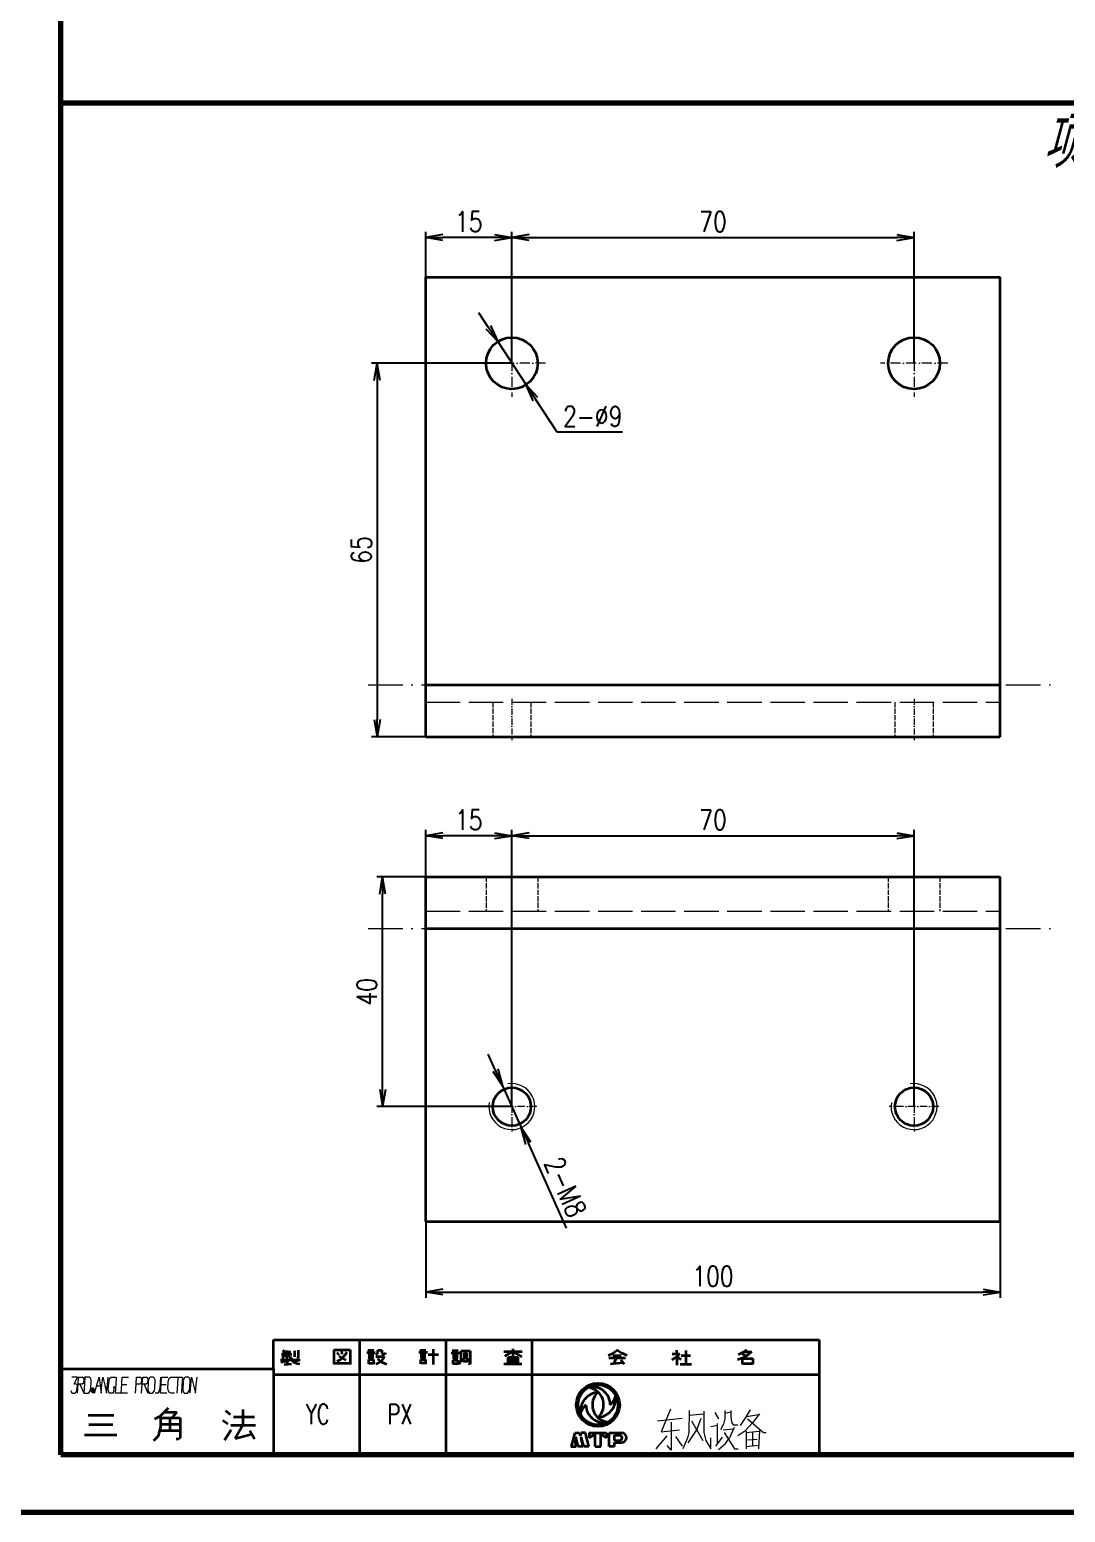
# Model space of a CAD drawing. Header units: millimetres. Extents: x 1333 to 104182, y -62926 to -5704.
# Drawn here: x 47092.1 to 47272.3, y -62915.6 to -62657.5 of the extents above; entities that cross this region are included whole.
import ezdxf
from ezdxf.enums import TextEntityAlignment as Align

# ---------------------------------------------------------------- set-up
doc = ezdxf.new("R2010")
doc.units = ezdxf.units.MM
doc.header["$LTSCALE"] = 0.5
doc.linetypes.add('DASHDOT', pattern=[18.5, 12, -3, 0.5, -3])
doc.linetypes.add('DASHED', pattern=[15, 12, -3])
for name, color, linetype in [('11', 3, 'Continuous'), ('7标注层', 4, 'Continuous'), ('SHM_LABEL', 40, 'Continuous')]:
    doc.layers.add(name, color=color, linetype=linetype)
doc.layers.add('材质&数量层', color=1, linetype='Continuous', lineweight=9)
doc.styles.add('GB', font='gbeitc.shx', dxfattribs={"bigfont": 'gbcbig.shx'})
doc.styles.add('KAI', font='simplex.shx', dxfattribs={"width": 0.8, "bigfont": 'extfont.shx'})
doc.styles.get("Standard").update_dxf_attribs({"font": 'simplex.shx'})
doc.dimstyles.new('KAI-1', dxfattribs={"dimtxt": 3.5, "dimasz": 3, "dimexe": 1, "dimexo": 0, "dimgap": 1, "dimtad": 1, "dimtoh": 1, "dimdsep": 46, "dimtxsty": 'KAI', "dimblk1": 'OPEN', "dimblk2": 'OPEN', "dimsah": 1, "dimcen": 0, "dimclrd": 7, "dimclre": 7, "dimclrt": 140, "dimaunit": 1, "dimazin": 2, "dimtfac": 0.7, "dimtix": 1, "dimtmove": 0, "dimatfit": 3, "dimldrblk": 'OPEN', "dimfxl": 0, "dimtvp": 1, "dimtolj": 2, "dimarcsym": 0})

# ---------------------------------------------------------------- blocks, each defined once
blk = doc.blocks.new('_Open')
at = {"color": 0, "linetype": 'ByBlock', "lineweight": -2}
for p, q in [((-1, 0.167), (0, 0)), ((-1, -0.167), (0, 0)), ((0, 0), (-1, 0))]:
    blk.add_line(p, q, dxfattribs=at)
blk = doc.blocks.new('*D80')
at = {"layer": '7标注层', "color": 7, "lineweight": -2, "transparency": 16777216}
for p, q in [((47161.02, -62864.95), (47161.02, -62878.22)), ((47261.02, -62864.95), (47261.02, -62878.22)), ((47164.02, -62877.22), (47258.02, -62877.22))]:
    blk.add_line(p, q, dxfattribs=at)
at = {"layer": 'Defpoints', "color": 0, "transparency": 16777216}
for p in [(47161.02, -62864.95), (47261.02, -62864.95), (47261.02, -62877.22)]:
    blk.add_point(p, dxfattribs=at)
at = {"layer": '7标注层', "color": 7, "lineweight": -2, "transparency": 16777216, "xscale": 3, "yscale": 3, "zscale": 3, "rotation": 180}
blk.add_blockref('_Open', (47161.02, -62877.22), dxfattribs=at)
at = {"layer": '7标注层', "color": 7, "lineweight": -2, "transparency": 16777216, "xscale": 3, "yscale": 3, "zscale": 3}
blk.add_blockref('_Open', (47261.02, -62877.22), dxfattribs=at)
at = {"layer": '7标注层', "color": 140, "transparency": 16777216, "insert": (47211.02, -62874.47), "char_height": 3.5, "attachment_point": 5, "style": 'KAI'}
blk.add_mtext('\\A2;100', dxfattribs=at)
blk = doc.blocks.new('*D81')
at = {"layer": '7标注层', "color": 7, "lineweight": -2, "transparency": 16777216}
for p, q in [((47161.02, -62804.95), (47161.02, -62796.79)), ((47173.02, -62797.79), (47164.02, -62797.79)), ((47176.02, -62844.95), (47176.02, -62796.79))]:
    blk.add_line(p, q, dxfattribs=at)
at = {"layer": 'Defpoints', "color": 0, "transparency": 16777216}
for p in [(47161.02, -62797.79), (47161.02, -62804.95), (47176.02, -62844.95)]:
    blk.add_point(p, dxfattribs=at)
at = {"layer": '7标注层', "color": 7, "lineweight": -2, "transparency": 16777216, "xscale": 3, "yscale": 3, "zscale": 3, "rotation": 180}
blk.add_blockref('_Open', (47161.02, -62797.79), dxfattribs=at)
at = {"layer": '7标注层', "color": 7, "lineweight": -2, "transparency": 16777216, "xscale": 3, "yscale": 3, "zscale": 3}
blk.add_blockref('_Open', (47176.02, -62797.79), dxfattribs=at)
at = {"layer": '7标注层', "color": 140, "transparency": 16777216, "insert": (47168.52, -62795.04), "char_height": 3.5, "attachment_point": 5, "style": 'KAI'}
blk.add_mtext('\\A2;15', dxfattribs=at)
blk = doc.blocks.new('*D82')
at = {"layer": '7标注层', "color": 7, "lineweight": -2, "transparency": 16777216}
for p, q in [((47161.02, -62804.95), (47152.52, -62804.95)), ((47153.52, -62841.95), (47153.52, -62807.95)), ((47176.02, -62844.95), (47152.52, -62844.95))]:
    blk.add_line(p, q, dxfattribs=at)
at = {"layer": 'Defpoints', "color": 0, "transparency": 16777216}
for p in [(47153.52, -62804.95), (47161.02, -62804.95), (47176.02, -62844.95)]:
    blk.add_point(p, dxfattribs=at)
at = {"layer": '7标注层', "color": 7, "lineweight": -2, "transparency": 16777216, "xscale": 3, "yscale": 3, "zscale": 3}
for p, rotation in [((47153.52, -62804.95), 90), ((47153.52, -62844.95), 270)]:
    blk.add_blockref('_Open', p, dxfattribs=dict(at, rotation=rotation))
at = {"layer": '7标注层', "color": 140, "transparency": 16777216, "insert": (47150.77, -62824.95), "char_height": 3.5, "attachment_point": 5, "rotation": 90, "style": 'KAI'}
blk.add_mtext('\\A2;40', dxfattribs=at)
blk = doc.blocks.new('*D83')
at = {"layer": '7标注层', "color": 7, "lineweight": -2, "transparency": 16777216}
for p, q in [((47176.02, -62844.95), (47176.02, -62796.79)), ((47179.02, -62797.79), (47243.02, -62797.79)), ((47246.02, -62844.95), (47246.02, -62796.79))]:
    blk.add_line(p, q, dxfattribs=at)
at = {"layer": 'Defpoints', "color": 0, "transparency": 16777216}
for p in [(47246.02, -62797.79), (47176.02, -62844.95), (47246.02, -62844.95)]:
    blk.add_point(p, dxfattribs=at)
at = {"layer": '7标注层', "color": 7, "lineweight": -2, "transparency": 16777216, "xscale": 3, "yscale": 3, "zscale": 3, "rotation": 180}
blk.add_blockref('_Open', (47176.02, -62797.79), dxfattribs=at)
at = {"layer": '7标注层', "color": 7, "lineweight": -2, "transparency": 16777216, "xscale": 3, "yscale": 3, "zscale": 3}
blk.add_blockref('_Open', (47246.02, -62797.79), dxfattribs=at)
at = {"layer": '7标注层', "color": 140, "transparency": 16777216, "insert": (47211.02, -62795.04), "char_height": 3.5, "attachment_point": 5, "style": 'KAI'}
blk.add_mtext('\\A2;70', dxfattribs=at)
blk = doc.blocks.new('*D84')
at = {"layer": '7标注层', "color": 7, "lineweight": -2, "transparency": 16777216}
for p, q in [((47176.02, -62715.56), (47151.58, -62715.56)), ((47152.58, -62718.56), (47152.58, -62777.56)), ((47161.02, -62780.56), (47151.58, -62780.56))]:
    blk.add_line(p, q, dxfattribs=at)
at = {"layer": 'Defpoints', "color": 0, "transparency": 16777216}
for p in [(47176.02, -62715.56), (47152.58, -62780.56), (47161.02, -62780.56)]:
    blk.add_point(p, dxfattribs=at)
at = {"layer": '7标注层', "color": 7, "lineweight": -2, "transparency": 16777216, "xscale": 3, "yscale": 3, "zscale": 3}
for p, rotation in [((47152.58, -62715.56), 90), ((47152.58, -62780.56), 270)]:
    blk.add_blockref('_Open', p, dxfattribs=dict(at, rotation=rotation))
at = {"layer": '7标注层', "color": 140, "transparency": 16777216, "insert": (47149.83, -62748.06), "char_height": 3.5, "attachment_point": 5, "rotation": 90, "style": 'KAI'}
blk.add_mtext('\\A2;65', dxfattribs=at)
blk = doc.blocks.new('*D85')
at = {"layer": '7标注层', "color": 7, "lineweight": -2, "transparency": 16777216}
for p, q in [((47161.02, -62700.56), (47161.02, -62692.68)), ((47176.02, -62715.56), (47176.02, -62692.68)), ((47173.02, -62693.68), (47164.02, -62693.68))]:
    blk.add_line(p, q, dxfattribs=at)
at = {"layer": 'Defpoints', "color": 0, "transparency": 16777216}
for p in [(47161.02, -62693.68), (47161.02, -62700.56), (47176.02, -62715.56)]:
    blk.add_point(p, dxfattribs=at)
at = {"layer": '7标注层', "color": 7, "lineweight": -2, "transparency": 16777216, "xscale": 3, "yscale": 3, "zscale": 3, "rotation": 180}
blk.add_blockref('_Open', (47161.02, -62693.68), dxfattribs=at)
at = {"layer": '7标注层', "color": 7, "lineweight": -2, "transparency": 16777216, "xscale": 3, "yscale": 3, "zscale": 3}
blk.add_blockref('_Open', (47176.02, -62693.68), dxfattribs=at)
at = {"layer": '7标注层', "color": 140, "transparency": 16777216, "insert": (47168.52, -62690.93), "char_height": 3.5, "attachment_point": 5, "style": 'KAI'}
blk.add_mtext('\\A2;15', dxfattribs=at)
blk = doc.blocks.new('*D86')
at = {"layer": '7标注层', "color": 7, "lineweight": -2, "transparency": 16777216}
for p, q in [((47176.02, -62715.56), (47176.02, -62692.68)), ((47246.02, -62715.56), (47246.02, -62692.68)), ((47179.02, -62693.68), (47243.02, -62693.68))]:
    blk.add_line(p, q, dxfattribs=at)
at = {"layer": 'Defpoints', "color": 0, "transparency": 16777216}
for p in [(47246.02, -62693.68), (47176.02, -62715.56), (47246.02, -62715.56)]:
    blk.add_point(p, dxfattribs=at)
at = {"layer": '7标注层', "color": 7, "lineweight": -2, "transparency": 16777216, "xscale": 3, "yscale": 3, "zscale": 3, "rotation": 180}
blk.add_blockref('_Open', (47176.02, -62693.68), dxfattribs=at)
at = {"layer": '7标注层', "color": 7, "lineweight": -2, "transparency": 16777216, "xscale": 3, "yscale": 3, "zscale": 3}
blk.add_blockref('_Open', (47246.02, -62693.68), dxfattribs=at)
at = {"layer": '7标注层', "color": 140, "transparency": 16777216, "insert": (47211.02, -62690.93), "char_height": 3.5, "attachment_point": 5, "style": 'KAI'}
blk.add_mtext('\\A2;70', dxfattribs=at)
blk = doc.blocks.new('*D87')
at = {"layer": '7标注层', "color": 7, "lineweight": -2, "transparency": 16777216}
for p, q in [((47171.9, -62709.29), (47170.26, -62706.78)), ((47173.55, -62711.8), (47178.49, -62719.32)), ((47183.9, -62727.56), (47180.14, -62721.83)), ((47195.3, -62727.56), (47183.9, -62727.56))]:
    blk.add_line(p, q, dxfattribs=at)
at = {"layer": 'Defpoints', "color": 0, "transparency": 16777216}
for p in [(47173.55, -62711.8), (47178.49, -62719.32)]:
    blk.add_point(p, dxfattribs=at)
at = {"layer": '7标注层', "color": 7, "lineweight": -2, "transparency": 16777216, "xscale": 3, "yscale": 3, "zscale": 3}
for p, rotation in [((47173.55, -62711.8), 303.2945638275341), ((47178.49, -62719.32), 123.2945638275342)]:
    blk.add_blockref('_Open', p, dxfattribs=dict(at, rotation=rotation))
at = {"layer": '7标注层', "color": 140, "transparency": 16777216, "insert": (47190.1, -62724.81), "char_height": 3.5, "attachment_point": 5, "style": 'KAI'}
blk.add_mtext('\\A2;2-%%c9', dxfattribs=at)
blk = doc.blocks.new('*D88')
at = {"layer": '7标注层', "color": 7, "lineweight": -2, "transparency": 16777216}
for p, q in [((47173.14, -62838.56), (47171.91, -62835.83)), ((47174.38, -62841.3), (47177.66, -62848.59)), ((47185.55, -62866.1), (47178.89, -62851.33))]:
    blk.add_line(p, q, dxfattribs=at)
at = {"layer": 'Defpoints', "color": 0, "transparency": 16777216}
for p in [(47174.38, -62841.3), (47177.66, -62848.59)]:
    blk.add_point(p, dxfattribs=at)
at = {"layer": '7标注层', "color": 7, "lineweight": -2, "transparency": 16777216, "xscale": 3, "yscale": 3, "zscale": 3}
for p, rotation in [((47174.38, -62841.3), 294.2516134049496), ((47177.66, -62848.59), 114.2516134049496)]:
    blk.add_blockref('_Open', p, dxfattribs=dict(at, rotation=rotation))
at = {"layer": '7标注层', "color": 140, "transparency": 16777216, "insert": (47185.34, -62858.95), "char_height": 3.5, "attachment_point": 5, "rotation": 294.2516, "style": 'KAI'}
blk.add_mtext('\\A2;2-M8', dxfattribs=at)

msp = doc.modelspace()

# ---------------------------------------------------------------- linework, layer by layer
at = {"color": 7, "lineweight": 70}
for p, q in [((47097.514, -62905.561), (47097.514, -62331.561)), ((47097.514, -62670.266), (47435.206, -62670.266)), ((47903.514, -62905.561), (47097.514, -62905.561)), ((47913.514, -62915.561), (47072.514, -62915.561))]:
    msp.add_line(p, q, dxfattribs=at)
at = {"lineweight": 35}
for p, q in [((47161.019, -62700.557), (47261.019, -62700.557)), ((47161.019, -62771.557), (47161.019, -62700.557)), ((47261.019, -62771.557), (47261.019, -62700.557)), ((47161.019, -62771.557), (47261.019, -62771.557)), ((47161.019, -62780.557), (47261.019, -62780.557)), ((47161.019, -62804.946), (47261.019, -62804.946)), ((47161.019, -62864.946), (47161.019, -62813.946)), ((47161.019, -62813.946), (47261.019, -62813.946)), ((47261.019, -62864.946), (47261.019, -62813.946)), ((47161.019, -62864.946), (47261.019, -62864.946))]:
    msp.add_line(p, q, dxfattribs=at)
at = {"color": 1, "linetype": 'DASHDOT', "lineweight": 5, "ltscale": 0.292499}
for p, q in [((47176.019, -62709.707), (47176.019, -62721.407)), ((47246.019, -62709.707), (47246.019, -62721.407))]:
    msp.add_line(p, q, dxfattribs=at)
at = {"color": 1, "linetype": 'DASHDOT', "lineweight": 5, "ltscale": 0.292505}
for p, q in [((47181.869, -62715.557), (47170.169, -62715.557)), ((47251.869, -62715.557), (47240.169, -62715.557))]:
    msp.add_line(p, q, dxfattribs=at)
at = {"color": 1, "linetype": 'DASHDOT', "lineweight": 5}
for p, q in [((47151.019, -62771.557), (47271.019, -62771.557)), ((47151.019, -62813.946), (47271.019, -62813.946))]:
    msp.add_line(p, q, dxfattribs=at)
at = {"color": 2, "linetype": 'DASHED', "lineweight": 5}
for p, q in [((47161.019, -62771.557), (47261.019, -62771.557)), ((47161.019, -62774.557), (47261.019, -62774.557)), ((47161.019, -62810.946), (47261.019, -62810.946)), ((47161.019, -62813.946), (47261.019, -62813.946))]:
    msp.add_line(p, q, dxfattribs=at)
at = {"lineweight": 35, "ltscale": 0.225}
for p, q in [((47161.019, -62780.557), (47161.019, -62771.557)), ((47261.019, -62780.557), (47261.019, -62771.557)), ((47161.019, -62813.946), (47161.019, -62804.946)), ((47261.019, -62813.946), (47261.019, -62804.946))]:
    msp.add_line(p, q, dxfattribs=at)
at = {"color": 2, "linetype": 'DASHED', "lineweight": 5, "ltscale": 0.15}
for p, q in [((47172.696, -62774.557), (47172.696, -62780.557)), ((47179.343, -62774.557), (47179.343, -62780.557)), ((47242.696, -62774.557), (47242.696, -62780.557)), ((47249.343, -62774.557), (47249.343, -62780.557)), ((47171.519, -62804.946), (47171.519, -62810.946)), ((47180.519, -62804.946), (47180.519, -62810.946)), ((47241.519, -62804.946), (47241.519, -62810.946)), ((47250.519, -62804.946), (47250.519, -62810.946))]:
    msp.add_line(p, q, dxfattribs=at)
at = {"color": 1, "linetype": 'DASHDOT', "lineweight": 5, "ltscale": 0.180017}
for p, q in [((47176.019, -62773.957), (47176.019, -62781.157)), ((47246.019, -62773.957), (47246.019, -62781.157)), ((47176.019, -62804.346), (47176.019, -62811.546)), ((47246.019, -62804.346), (47246.019, -62811.546))]:
    msp.add_line(p, q, dxfattribs=at)
at = {"color": 1, "linetype": 'DASHDOT', "lineweight": 5, "ltscale": 0.216028}
for p, q in [((47176.019, -62840.625), (47176.019, -62849.266)), ((47246.019, -62840.625), (47246.019, -62849.266))]:
    msp.add_line(p, q, dxfattribs=at)
at = {"color": 1, "linetype": 'DASHDOT', "lineweight": 5, "ltscale": 0.216016}
for p, q in [((47180.34, -62844.946), (47171.699, -62844.946)), ((47250.34, -62844.946), (47241.699, -62844.946))]:
    msp.add_line(p, q, dxfattribs=at)
at = {"color": 7, "lineweight": 35}
for p, q in [((47134.514, -62885.561), (47229.514, -62885.561)), ((47149.514, -62885.561), (47149.514, -62905.561)), ((47164.514, -62885.561), (47164.514, -62905.561)), ((47179.514, -62885.561), (47179.514, -62905.561)), ((47229.514, -62885.561), (47229.514, -62905.561)), ((47097.514, -62890.561), (47134.514, -62890.561)), ((47134.514, -62891.561), (47229.514, -62891.561))]:
    msp.add_line(p, q, dxfattribs=at)
at = {"color": 7, "lineweight": 35, "ltscale": 0.125}
msp.add_line((47134.514, -62890.561), (47134.514, -62885.561), dxfattribs=at)
at = {"color": 7, "lineweight": 35, "ltscale": 0.085229}
msp.add_line((47135.766, -62888.99), (47139.176, -62888.99), dxfattribs=at)
at = {"color": 7, "lineweight": 35, "ltscale": 0.044715}
msp.add_line((47135.918, -62888.014), (47137.707, -62888.007), dxfattribs=at)
at = {"color": 7, "lineweight": 35, "ltscale": 0.012385}
msp.add_line((47136.383, -62887.358), (47136.132, -62887.785), dxfattribs=at)
at = {"color": 7, "lineweight": 35, "ltscale": 0.032741}
msp.add_line((47136.238, -62887.605), (47137.547, -62887.618), dxfattribs=at)
at = {"color": 7, "lineweight": 35, "ltscale": 0.011821}
msp.add_line((47136.238, -62888.807), (47136.246, -62888.335), dxfattribs=at)
at = {"color": 7, "lineweight": 35, "ltscale": 0.030435}
msp.add_line((47136.246, -62888.335), (47137.463, -62888.35), dxfattribs=at)
at = {"color": 7, "lineweight": 35, "ltscale": 0.038324}
msp.add_line((47136.847, -62887.366), (47136.839, -62888.899), dxfattribs=at)
at = {"color": 7, "lineweight": 35, "ltscale": 0.015919}
msp.add_line((47137.479, -62888.99), (47136.908, -62889.273), dxfattribs=at)
at = {"color": 7, "lineweight": 35, "ltscale": 0.003058}
msp.add_line((47137.365, -62888.838), (47137.243, -62888.846), dxfattribs=at)
at = {"color": 7, "lineweight": 35, "ltscale": 0.003768}
msp.add_line((47137.471, -62888.731), (47137.365, -62888.838), dxfattribs=at)
at = {"color": 7, "lineweight": 35, "ltscale": 0.009536}
msp.add_line((47137.463, -62888.35), (47137.471, -62888.731), dxfattribs=at)
at = {"color": 7, "lineweight": 35, "ltscale": 0.008582}
msp.add_line((47137.646, -62888.678), (47137.646, -62889.021), dxfattribs=at)
at = {"color": 7, "lineweight": 35, "ltscale": 0.014683}
msp.add_line((47137.646, -62889.021), (47138.057, -62889.44), dxfattribs=at)
at = {"color": 7, "lineweight": 35, "ltscale": 0.01925}
msp.add_line((47138.757, -62889.12), (47138.057, -62889.44), dxfattribs=at)
at = {"color": 7, "lineweight": 35, "ltscale": 0.025931}
msp.add_line((47138.171, -62887.45), (47138.171, -62888.487), dxfattribs=at)
at = {"color": 7, "lineweight": 35, "ltscale": 0.00304}
msp.add_line((47138.719, -62888.739), (47138.597, -62888.739), dxfattribs=at)
at = {"color": 7, "lineweight": 35, "ltscale": 0.003388}
msp.add_line((47138.826, -62888.655), (47138.719, -62888.739), dxfattribs=at)
at = {"color": 7, "lineweight": 35, "ltscale": 0.033368}
msp.add_line((47138.826, -62887.32), (47138.826, -62888.655), dxfattribs=at)
at = {"color": 7, "lineweight": 35, "ltscale": 0.070776}
for p, q in [((47145.02, -62887.282), (47147.851, -62887.282)), ((47145.02, -62889.578), (47147.851, -62889.578))]:
    msp.add_line(p, q, dxfattribs=at)
at = {"color": 7, "lineweight": 35, "ltscale": 0.062347}
msp.add_line((47145.02, -62887.282), (47145.02, -62889.776), dxfattribs=at)
at = {"color": 7, "lineweight": 35, "ltscale": 0.016097}
msp.add_line((47146.154, -62889.021), (47145.568, -62889.288), dxfattribs=at)
at = {"color": 7, "lineweight": 35, "ltscale": 0.013534}
msp.add_line((47145.583, -62887.74), (47145.895, -62888.182), dxfattribs=at)
at = {"color": 7, "lineweight": 35, "ltscale": 0.035448}
msp.add_line((47145.895, -62888.388), (47147.136, -62889.074), dxfattribs=at)
at = {"color": 7, "lineweight": 35, "ltscale": 0.029906}
msp.add_line((47146.992, -62888.167), (47146.154, -62889.021), dxfattribs=at)
at = {"color": 7, "lineweight": 35, "ltscale": 0.012539}
msp.add_line((47146.352, -62887.526), (47146.428, -62888.022), dxfattribs=at)
at = {"color": 7, "lineweight": 35, "ltscale": 0.013951}
msp.add_line((47147.311, -62887.709), (47146.992, -62888.167), dxfattribs=at)
at = {"color": 7, "lineweight": 35, "ltscale": 0.063303}
msp.add_line((47147.851, -62887.282), (47147.851, -62889.814), dxfattribs=at)
at = {"color": 7, "lineweight": 35, "ltscale": 0.036719}
for p, q in [((47150.782, -62887.717), (47152.25, -62887.717)), ((47159.847, -62887.708), (47161.316, -62887.708)), ((47165.475, -62887.79), (47166.944, -62887.79))]:
    msp.add_line(p, q, dxfattribs=at)
at = {"color": 7, "lineweight": 35, "ltscale": 0.025879}
for p, q in [((47150.933, -62887.335), (47151.969, -62887.335)), ((47159.999, -62887.327), (47161.034, -62887.327))]:
    msp.add_line(p, q, dxfattribs=at)
at = {"color": 7, "lineweight": 35, "ltscale": 0.024927}
for p, q in [((47150.987, -62888.586), (47151.984, -62888.586)), ((47160.052, -62888.578), (47161.049, -62888.578))]:
    msp.add_line(p, q, dxfattribs=at)
at = {"color": 7, "lineweight": 35, "ltscale": 0.025122}
msp.add_line((47151.002, -62888.151), (47152.007, -62888.151), dxfattribs=at)
at = {"color": 7, "lineweight": 35, "ltscale": 0.018304}
for p, q in [((47151.124, -62889.715), (47151.124, -62888.983)), ((47160.189, -62889.707), (47160.189, -62888.974)), ((47165.817, -62889.788), (47165.817, -62889.056))]:
    msp.add_line(p, q, dxfattribs=at)
at = {"color": 7, "lineweight": 35, "ltscale": 0.019971}
for p, q in [((47151.124, -62888.983), (47151.923, -62888.983)), ((47160.189, -62888.974), (47160.988, -62888.974)), ((47151.124, -62889.57), (47151.923, -62889.57)), ((47160.189, -62889.562), (47160.988, -62889.562))]:
    msp.add_line(p, q, dxfattribs=at)
at = {"color": 7, "lineweight": 35, "ltscale": 0.019257}
for p, q in [((47151.923, -62888.983), (47151.923, -62889.753)), ((47166.617, -62889.056), (47166.617, -62889.826))]:
    msp.add_line(p, q, dxfattribs=at)
at = {"color": 7, "lineweight": 35, "ltscale": 0.006976}
msp.add_line((47152.319, -62888.075), (47152.57, -62887.953), dxfattribs=at)
at = {"color": 7, "lineweight": 35, "ltscale": 0.03595}
msp.add_line((47152.334, -62888.418), (47153.772, -62888.411), dxfattribs=at)
at = {"color": 7, "lineweight": 35, "ltscale": 0.00629}
msp.add_line((47152.57, -62887.953), (47152.714, -62887.747), dxfattribs=at)
at = {"color": 7, "lineweight": 35, "ltscale": 0.009218}
msp.add_line((47152.706, -62888.739), (47152.889, -62889.059), dxfattribs=at)
at = {"color": 7, "lineweight": 35, "ltscale": 0.01087}
msp.add_line((47152.714, -62887.747), (47152.714, -62887.313), dxfattribs=at)
at = {"color": 7, "lineweight": 35, "ltscale": 0.017126}
msp.add_line((47152.714, -62887.313), (47153.399, -62887.313), dxfattribs=at)
at = {"color": 7, "lineweight": 35, "ltscale": 0.014821}
msp.add_line((47152.889, -62889.059), (47153.361, -62889.418), dxfattribs=at)
at = {"color": 7, "lineweight": 35, "ltscale": 0.014299}
msp.add_line((47153.582, -62888.884), (47153.201, -62889.311), dxfattribs=at)
at = {"color": 7, "lineweight": 35, "ltscale": 0.014682}
msp.add_line((47153.399, -62887.313), (47153.399, -62887.9), dxfattribs=at)
at = {"color": 7, "lineweight": 35, "ltscale": 0.003426}
msp.add_line((47153.399, -62887.9), (47153.518, -62887.968), dxfattribs=at)
at = {"color": 7, "lineweight": 35, "ltscale": 0.01073}
for p, q in [((47153.518, -62887.968), (47153.947, -62887.968)), ((47118.017, -62902.842), (47117.588, -62902.842))]:
    msp.add_line(p, q, dxfattribs=at)
at = {"color": 7, "lineweight": 35, "ltscale": 0.012738}
msp.add_line((47153.772, -62888.411), (47153.582, -62888.884), dxfattribs=at)
at = {"color": 7, "lineweight": 35, "ltscale": 0.006401}
msp.add_line((47153.947, -62887.968), (47154.075, -62887.747), dxfattribs=at)
at = {"color": 7, "lineweight": 35, "ltscale": 0.02511}
for p, q in [((47160.068, -62888.143), (47161.072, -62888.143)), ((47165.696, -62888.224), (47166.7, -62888.224))]:
    msp.add_line(p, q, dxfattribs=at)
at = {"color": 7, "lineweight": 35, "ltscale": 0.01926}
msp.add_line((47160.988, -62888.974), (47160.988, -62889.745), dxfattribs=at)
at = {"color": 7, "lineweight": 35, "ltscale": 0.045654}
msp.add_line((47161.447, -62888.073), (47163.273, -62888.073), dxfattribs=at)
at = {"color": 7, "lineweight": 35, "ltscale": 0.066437}
msp.add_line((47162.339, -62887.178), (47162.339, -62889.835), dxfattribs=at)
at = {"color": 7, "lineweight": 35, "ltscale": 0.025867}
msp.add_line((47165.627, -62887.408), (47166.662, -62887.408), dxfattribs=at)
at = {"color": 7, "lineweight": 35, "ltscale": 0.024915}
msp.add_line((47165.68, -62888.659), (47166.677, -62888.659), dxfattribs=at)
at = {"color": 7, "lineweight": 35, "ltscale": 0.019983}
for p, q in [((47165.817, -62889.056), (47166.617, -62889.056)), ((47165.817, -62889.643), (47166.617, -62889.643))]:
    msp.add_line(p, q, dxfattribs=at)
at = {"color": 7, "lineweight": 35, "ltscale": 0.008641}
msp.add_line((47167.116, -62889.388), (47167.183, -62889.049), dxfattribs=at)
at = {"color": 7, "lineweight": 35, "ltscale": 0.040677}
msp.add_line((47167.183, -62889.049), (47167.183, -62887.422), dxfattribs=at)
at = {"color": 7, "lineweight": 35, "ltscale": 0.039233}
msp.add_line((47167.183, -62887.422), (47168.752, -62887.422), dxfattribs=at)
at = {"color": 7, "lineweight": 35, "ltscale": 0.022327}
for p, q in [((47167.521, -62887.978), (47168.414, -62887.978)), ((47167.521, -62888.371), (47168.414, -62888.371))]:
    msp.add_line(p, q, dxfattribs=at)
at = {"color": 7, "lineweight": 35, "ltscale": 0.016611}
msp.add_line((47167.534, -62889.388), (47167.534, -62888.724), dxfattribs=at)
at = {"color": 7, "lineweight": 35, "ltscale": 0.018945}
for p, q in [((47167.534, -62888.724), (47168.292, -62888.724)), ((47167.534, -62889.254), (47168.292, -62889.254))]:
    msp.add_line(p, q, dxfattribs=at)
at = {"color": 7, "lineweight": 35, "ltscale": 0.018152}
msp.add_line((47167.95, -62887.645), (47167.95, -62888.371), dxfattribs=at)
at = {"color": 7, "lineweight": 35, "ltscale": 0.016949}
msp.add_line((47168.292, -62888.724), (47168.292, -62889.401), dxfattribs=at)
at = {"color": 7, "lineweight": 35, "ltscale": 0.058643}
msp.add_line((47168.752, -62887.422), (47168.752, -62889.768), dxfattribs=at)
at = {"color": 7, "lineweight": 35, "ltscale": 0.079822}
msp.add_line((47174.611, -62887.585), (47177.804, -62887.585), dxfattribs=at)
at = {"color": 7, "lineweight": 35, "ltscale": 0.040539}
msp.add_line((47176.18, -62887.585), (47174.776, -62888.395), dxfattribs=at)
at = {"color": 7, "lineweight": 35, "ltscale": 0.028476}
msp.add_line((47175.368, -62889.686), (47175.368, -62888.547), dxfattribs=at)
at = {"color": 7, "lineweight": 35, "ltscale": 0.042285}
for p, q in [((47175.368, -62888.547), (47177.059, -62888.547)), ((47175.368, -62888.927), (47177.059, -62888.927)), ((47175.368, -62889.361), (47177.059, -62889.361))]:
    msp.add_line(p, q, dxfattribs=at)
at = {"color": 7, "lineweight": 35, "ltscale": 0.031863}
msp.add_line((47176.18, -62887.11), (47176.18, -62888.385), dxfattribs=at)
at = {"color": 7, "lineweight": 35, "ltscale": 0.045558}
msp.add_line((47176.18, -62887.585), (47177.758, -62888.496), dxfattribs=at)
at = {"color": 7, "lineweight": 35, "ltscale": 0.028815}
msp.add_line((47177.059, -62888.547), (47177.059, -62889.7), dxfattribs=at)
at = {"color": 7, "lineweight": 35, "ltscale": 0.02061}
msp.add_line((47193.511, -62887.947), (47192.759, -62888.284), dxfattribs=at)
at = {"color": 7, "lineweight": 35, "ltscale": 0.073584}
msp.add_line((47192.873, -62888.671), (47195.817, -62888.671), dxfattribs=at)
at = {"color": 7, "lineweight": 35, "ltscale": 0.030253}
msp.add_line((47194.498, -62887.247), (47193.511, -62887.947), dxfattribs=at)
at = {"color": 7, "lineweight": 35, "ltscale": 0.036572}
msp.add_line((47193.577, -62888.242), (47195.04, -62888.242), dxfattribs=at)
at = {"color": 7, "lineweight": 35, "ltscale": 0.025957}
msp.add_line((47194.161, -62888.671), (47193.794, -62889.642), dxfattribs=at)
at = {"color": 7, "lineweight": 35, "ltscale": 0.020979}
msp.add_line((47194.392, -62887.323), (47195.076, -62887.808), dxfattribs=at)
at = {"color": 7, "lineweight": 35, "ltscale": 0.024349}
msp.add_line((47194.992, -62888.99), (47195.57, -62889.774), dxfattribs=at)
at = {"color": 7, "lineweight": 35, "ltscale": 0.02636}
msp.add_line((47195.076, -62887.808), (47196.045, -62888.224), dxfattribs=at)
at = {"color": 7, "lineweight": 35, "ltscale": 0.025641}
msp.add_line((47204.755, -62888.484), (47203.87, -62889.002), dxfattribs=at)
at = {"color": 7, "lineweight": 35, "ltscale": 0.032813}
msp.add_line((47203.912, -62887.953), (47205.225, -62887.953), dxfattribs=at)
at = {"color": 7, "lineweight": 35, "ltscale": 0.01478}
msp.add_line((47204.677, -62887.361), (47204.677, -62887.953), dxfattribs=at)
at = {"color": 7, "lineweight": 35, "ltscale": 0.017721}
msp.add_line((47205.225, -62887.953), (47204.755, -62888.484), dxfattribs=at)
at = {"color": 7, "lineweight": 35, "ltscale": 0.021016}
msp.add_line((47204.755, -62888.484), (47205.46, -62888.942), dxfattribs=at)
at = {"color": 7, "lineweight": 35, "ltscale": 0.036496}
msp.add_line((47204.755, -62888.484), (47204.755, -62889.943), dxfattribs=at)
at = {"color": 7, "lineweight": 35, "ltscale": 0.041394}
msp.add_line((47205.472, -62888.29), (47207.127, -62888.29), dxfattribs=at)
at = {"color": 7, "lineweight": 35, "ltscale": 0.060178}
msp.add_line((47206.326, -62887.386), (47206.326, -62889.793), dxfattribs=at)
at = {"color": 7, "lineweight": 35, "ltscale": 0.026269}
msp.add_line((47216.27, -62888.671), (47215.271, -62888.996), dxfattribs=at)
at = {"color": 7, "lineweight": 35, "ltscale": 0.028606}
msp.add_line((47216.445, -62887.633), (47215.422, -62888.146), dxfattribs=at)
at = {"color": 7, "lineweight": 35, "ltscale": 0.022202}
msp.add_line((47216.019, -62887.846), (47216.71, -62888.404), dxfattribs=at)
at = {"color": 7, "lineweight": 35, "ltscale": 0.044836}
for p, q in [((47216.174, -62888.809), (47217.968, -62888.809)), ((47216.174, -62889.648), (47217.968, -62889.648))]:
    msp.add_line(p, q, dxfattribs=at)
at = {"color": 7, "lineweight": 35, "ltscale": 0.024283}
msp.add_line((47216.174, -62889.781), (47216.174, -62888.809), dxfattribs=at)
at = {"color": 7, "lineweight": 35, "ltscale": 0.027627}
msp.add_line((47217.215, -62888.097), (47216.27, -62888.671), dxfattribs=at)
at = {"color": 7, "lineweight": 35, "ltscale": 0.013056}
msp.add_line((47216.848, -62887.301), (47216.445, -62887.633), dxfattribs=at)
at = {"color": 7, "lineweight": 35, "ltscale": 0.032959}
msp.add_line((47216.445, -62887.633), (47217.763, -62887.633), dxfattribs=at)
at = {"color": 7, "lineweight": 35, "ltscale": 0.017956}
msp.add_line((47217.763, -62887.633), (47217.215, -62888.097), dxfattribs=at)
at = {"color": 7, "lineweight": 35, "ltscale": 0.023981}
msp.add_line((47217.968, -62888.809), (47217.968, -62889.768), dxfattribs=at)
at = {"color": 7, "lineweight": 35, "ltscale": 0.375}
msp.add_line((47134.514, -62890.561), (47134.514, -62905.561), dxfattribs=at)
at = {"color": 7, "lineweight": 35, "ltscale": 0.027653}
msp.add_line((47136.908, -62889.273), (47135.827, -62889.509), dxfattribs=at)
at = {"color": 7, "lineweight": 35, "ltscale": 0.032907}
msp.add_line((47136.383, -62889.845), (47137.692, -62889.707), dxfattribs=at)
at = {"color": 7, "lineweight": 35, "ltscale": 0.013156}
msp.add_line((47136.908, -62889.273), (47136.908, -62889.799), dxfattribs=at)
at = {"color": 7, "lineweight": 35, "ltscale": 0.015107}
msp.add_line((47138.057, -62889.44), (47138.628, -62889.639), dxfattribs=at)
at = {"color": 7, "lineweight": 35, "ltscale": 0.011018}
msp.add_line((47138.628, -62889.639), (47139.062, -62889.715), dxfattribs=at)
at = {"color": 7, "lineweight": 35, "ltscale": 0.013082}
msp.add_line((47152.828, -62889.57), (47152.341, -62889.761), dxfattribs=at)
at = {"color": 7, "lineweight": 35, "ltscale": 0.011358}
msp.add_line((47153.201, -62889.311), (47152.828, -62889.57), dxfattribs=at)
at = {"color": 7, "lineweight": 35, "ltscale": 0.022491}
msp.add_line((47153.361, -62889.418), (47154.183, -62889.784), dxfattribs=at)
at = {"color": 7, "lineweight": 35, "ltscale": 0.010372}
msp.add_line((47166.858, -62889.713), (47167.116, -62889.388), dxfattribs=at)
at = {"color": 7, "lineweight": 35, "ltscale": 0.007381}
msp.add_line((47168.752, -62889.768), (47168.467, -62889.691), dxfattribs=at)
at = {"color": 7, "lineweight": 35, "ltscale": 0.078467}
msp.add_line((47174.611, -62889.7), (47177.749, -62889.7), dxfattribs=at)
at = {"color": 7, "lineweight": 35, "ltscale": 0.054241}
msp.add_line((47193.168, -62889.714), (47195.323, -62889.461), dxfattribs=at)
at = {"color": 7, "lineweight": 35, "ltscale": 0.049365}
msp.add_line((47205.303, -62889.793), (47207.278, -62889.793), dxfattribs=at)
at = {"color": 7, "lineweight": 35, "ltscale": 0.111206}
msp.add_line((47102.3, -62898.621), (47106.748, -62898.621), dxfattribs=at)
at = {"color": 7, "lineweight": 35, "ltscale": 0.025778}
msp.add_line((47114.724, -62898.889), (47113.813, -62899.372), dxfattribs=at)
at = {"color": 7, "lineweight": 35, "ltscale": 0.027872}
msp.add_line((47115.518, -62898.106), (47114.724, -62898.889), dxfattribs=at)
at = {"color": 7, "lineweight": 35, "ltscale": 0.085266}
for p, q in [((47114.868, -62899.098), (47118.278, -62899.098)), ((47114.868, -62900.207), (47118.278, -62900.207))]:
    msp.add_line(p, q, dxfattribs=at)
at = {"color": 7, "lineweight": 35, "ltscale": 0.027725}
msp.add_line((47114.868, -62899.098), (47114.868, -62900.207), dxfattribs=at)
at = {"color": 7, "lineweight": 35, "ltscale": 0.024651}
msp.add_line((47116.208, -62897.402), (47115.518, -62898.106), dxfattribs=at)
at = {"color": 7, "lineweight": 35, "ltscale": 0.055009}
msp.add_line((47115.518, -62898.106), (47117.719, -62898.132), dxfattribs=at)
at = {"color": 7, "lineweight": 35, "ltscale": 0.055774}
msp.add_line((47116.482, -62899.098), (47116.482, -62901.329), dxfattribs=at)
at = {"color": 7, "lineweight": 35, "ltscale": 0.030689}
msp.add_line((47117.719, -62898.132), (47116.898, -62899.046), dxfattribs=at)
at = {"color": 7, "lineweight": 35, "ltscale": 0.087085}
msp.add_line((47118.278, -62899.098), (47118.278, -62902.581), dxfattribs=at)
at = {"color": 7, "lineweight": 35, "ltscale": 0.026571}
msp.add_line((47126.167, -62897.858), (47126.974, -62898.55), dxfattribs=at)
at = {"color": 7, "lineweight": 35, "ltscale": 0.090796}
msp.add_line((47127.586, -62898.941), (47131.218, -62898.941), dxfattribs=at)
at = {"color": 7, "lineweight": 35, "ltscale": 0.067187}
msp.add_line((47129.2, -62897.689), (47129.2, -62900.376), dxfattribs=at)
at = {"color": 7, "lineweight": 35, "ltscale": 0.104199}
msp.add_line((47102.405, -62900.271), (47106.573, -62900.271), dxfattribs=at)
at = {"color": 7, "lineweight": 35, "ltscale": 0.02588}
msp.add_line((47114.703, -62901.33), (47114.435, -62902.33), dxfattribs=at)
at = {"color": 7, "lineweight": 35, "ltscale": 0.015901}
msp.add_line((47114.868, -62900.716), (47114.703, -62901.33), dxfattribs=at)
at = {"color": 7, "lineweight": 35, "ltscale": 0.08938}
msp.add_line((47114.703, -62901.33), (47118.278, -62901.329), dxfattribs=at)
at = {"color": 7, "lineweight": 35, "ltscale": 0.01272}
msp.add_line((47114.868, -62900.207), (47114.868, -62900.716), dxfattribs=at)
at = {"color": 7, "lineweight": 35, "ltscale": 0.026327}
msp.add_line((47125.724, -62899.515), (47126.571, -62900.141), dxfattribs=at)
at = {"color": 7, "lineweight": 35, "ltscale": 0.053073}
msp.add_line((47127.143, -62901.211), (47125.997, -62902.999), dxfattribs=at)
at = {"color": 7, "lineweight": 35, "ltscale": 0.107727}
msp.add_line((47127.104, -62900.376), (47131.413, -62900.376), dxfattribs=at)
at = {"color": 7, "lineweight": 35, "ltscale": 0.066593}
msp.add_line((47129.2, -62900.376), (47127.868, -62902.683), dxfattribs=at)
at = {"color": 7, "lineweight": 35, "ltscale": 0.073285}
msp.add_line((47127.868, -62902.683), (47130.7, -62901.925), dxfattribs=at)
at = {"color": 7, "lineweight": 35, "ltscale": 0.041521}
msp.add_line((47130.41, -62901.316), (47131.241, -62902.754), dxfattribs=at)
at = {"color": 1, "lineweight": 35, "ltscale": 0.060875}
for p, q in [((47186.422, -62904.089), (47187.014, -62901.727)), ((47189.409, -62904.089), (47188.817, -62901.727))]:
    msp.add_line(p, q, dxfattribs=at)
at = {"color": 1, "lineweight": 35, "ltscale": 0.018896}
msp.add_line((47187.04, -62901.727), (47187.795, -62901.727), dxfattribs=at)
at = {"color": 1, "lineweight": 35, "ltscale": 0.012873}
msp.add_line((47187.795, -62901.727), (47187.916, -62902.228), dxfattribs=at)
at = {"color": 1, "lineweight": 35, "ltscale": 0.013077}
msp.add_line((47188.067, -62901.727), (47187.916, -62902.228), dxfattribs=at)
at = {"color": 1, "lineweight": 35, "ltscale": 0.018762}
msp.add_line((47188.817, -62901.727), (47188.067, -62901.727), dxfattribs=at)
at = {"color": 1, "lineweight": 35, "ltscale": 0.075583}
msp.add_line((47189.496, -62901.727), (47192.519, -62901.727), dxfattribs=at)
at = {"color": 1, "lineweight": 35, "ltscale": 0.021258}
for p, q in [((47189.496, -62901.727), (47189.496, -62902.577)), ((47192.519, -62901.727), (47192.519, -62902.577)), ((47188.362, -62904.089), (47187.512, -62904.089))]:
    msp.add_line(p, q, dxfattribs=at)
at = {"color": 1, "lineweight": 35, "ltscale": 0.030179}
for p, q in [((47189.496, -62902.577), (47190.535, -62901.963)), ((47192.519, -62902.577), (47191.48, -62901.963))]:
    msp.add_line(p, q, dxfattribs=at)
at = {"color": 1, "lineweight": 35, "ltscale": 0.053144}
for p, q in [((47190.535, -62904.089), (47190.535, -62901.963)), ((47191.48, -62904.089), (47191.48, -62901.963))]:
    msp.add_line(p, q, dxfattribs=at)
at = {"color": 1, "lineweight": 35, "ltscale": 0.054325}
msp.add_line((47192.929, -62901.727), (47195.102, -62901.727), dxfattribs=at)
at = {"color": 1, "lineweight": 35, "ltscale": 0.059049}
msp.add_line((47192.929, -62904.089), (47192.929, -62901.727), dxfattribs=at)
at = {"color": 7, "lineweight": 35, "ltscale": 0.1401}
msp.add_line((47101.669, -62902.096), (47107.273, -62902.096), dxfattribs=at)
at = {"color": 7, "lineweight": 35, "ltscale": 0.026955}
msp.add_line((47114.435, -62902.33), (47113.673, -62903.092), dxfattribs=at)
at = {"color": 7, "lineweight": 35, "ltscale": 0.009216}
msp.add_line((47118.278, -62902.581), (47118.017, -62902.842), dxfattribs=at)
at = {"color": 1, "lineweight": 35, "ltscale": 0.02362}
for p, q in [((47186.284, -62904.089), (47187.228, -62904.089)), ((47190.535, -62904.089), (47191.48, -62904.089)), ((47193.874, -62904.089), (47192.929, -62904.089)), ((47193.874, -62903.05), (47193.874, -62902.105))]:
    msp.add_line(p, q, dxfattribs=at)
at = {"color": 1, "lineweight": 35, "ltscale": 0.028296}
msp.add_line((47186.944, -62902.986), (47187.197, -62904.089), dxfattribs=at)
at = {"color": 1, "lineweight": 35, "ltscale": 0.042394}
msp.add_line((47187.116, -62902.44), (47187.512, -62904.089), dxfattribs=at)
at = {"color": 1, "lineweight": 35, "ltscale": 0.007166}
msp.add_line((47188.105, -62902.42), (47188.028, -62902.696), dxfattribs=at)
at = {"color": 1, "lineweight": 35, "ltscale": 0.035809}
msp.add_line((47188.028, -62902.696), (47188.362, -62904.089), dxfattribs=at)
at = {"color": 1, "lineweight": 35, "ltscale": 0.043036}
msp.add_line((47188.527, -62904.089), (47188.105, -62902.42), dxfattribs=at)
at = {"color": 1, "lineweight": 35, "ltscale": 0.022048}
msp.add_line((47189.409, -62904.089), (47188.527, -62904.089), dxfattribs=at)
at = {"color": 1, "lineweight": 35, "ltscale": 0.021656}
for p, q in [((47193.874, -62902.105), (47194.74, -62902.105)), ((47193.874, -62903.05), (47194.74, -62903.05))]:
    msp.add_line(p, q, dxfattribs=at)
at = {"color": 1, "lineweight": 35, "ltscale": 0.030705}
msp.add_line((47193.874, -62903.427), (47195.102, -62903.427), dxfattribs=at)
at = {"color": 1, "lineweight": 35, "ltscale": 0.016534}
msp.add_line((47193.874, -62904.089), (47193.874, -62903.427), dxfattribs=at)
at = {"color": 3}
msp.add_lwpolyline([(47072.514, -62321.561), (47913.514, -62321.561), (47913.514, -62915.561), (47072.514, -62915.561)], close=True, dxfattribs=at)
at = {"color": 7, "lineweight": 13}
for points in [[(47099.284, -62894.361), (47099.339, -62894.571), (47099.423, -62894.746), (47099.59, -62894.816), (47099.923, -62894.816), (47100.063, -62894.711), (47100.257, -62894.501), (47100.424, -62893.556), (47100.313, -62893.311), (47100.09, -62893.171), (47099.868, -62893.241), (47100.424, -62892.016), (47099.423, -62892.016)], [(47100.424, -62894.816), (47100.536, -62893.241), (47100.619, -62892.016), (47101.343, -62892.016), (47101.51, -62892.296), (47101.454, -62893.101), (47101.231, -62893.276), (47100.536, -62893.276)], [(47100.842, -62893.276), (47101.51, -62894.816)], [(47101.51, -62894.816), (47102.316, -62894.816), (47102.567, -62894.501), (47102.678, -62894.186), (47102.734, -62893.871), (47102.817, -62892.891), (47102.789, -62892.471), (47102.65, -62892.156), (47102.428, -62892.016), (47101.621, -62892.016)], [(47101.704, -62892.016), (47101.621, -62893.206), (47101.51, -62894.816)], [(47102.873, -62894.116), (47103.318, -62894.116)], [(47103.374, -62894.816), (47103.791, -62893.416), (47104.209, -62892.016), (47104.375, -62893.416), (47104.542, -62894.816)], [(47103.763, -62893.521), (47104.375, -62893.521)], [(47104.542, -62894.816), (47104.682, -62893.416), (47104.821, -62892.016), (47105.155, -62893.451), (47105.461, -62894.816), (47105.628, -62893.311), (47105.767, -62892.016)], [(47106.796, -62893.696), (47106.657, -62894.816), (47105.906, -62894.816), (47105.795, -62894.396), (47105.767, -62894.081), (47105.906, -62892.681), (47106.045, -62892.191), (47106.268, -62892.016), (47107.019, -62892.016)], [(47106.629, -62893.696), (47106.963, -62893.696)], [(47108.021, -62894.816), (47107.019, -62894.816), (47107.13, -62893.241), (47107.214, -62892.016)], [(47109.134, -62894.816), (47108.021, -62894.816), (47108.132, -62893.241), (47108.215, -62892.016), (47109.328, -62892.016)], [(47108.132, -62893.311), (47109.022, -62893.311)], [(47110.497, -62894.816), (47110.608, -62893.241), (47110.692, -62892.016), (47111.36, -62892.016), (47111.499, -62892.156), (47111.582, -62892.331), (47111.527, -62893.031), (47111.36, -62893.241), (47110.608, -62893.241)], [(47111.582, -62894.816), (47111.693, -62893.241), (47111.777, -62892.016), (47112.5, -62892.016), (47112.667, -62892.296), (47112.612, -62893.101), (47112.389, -62893.276), (47111.693, -62893.276)], [(47112, -62893.276), (47112.667, -62894.816)], [(47114.866, -62892.016), (47114.726, -62894.011), (47114.587, -62894.501), (47114.393, -62894.816), (47113.947, -62894.816)], [(47115.979, -62894.816), (47114.866, -62894.816), (47114.977, -62893.241), (47115.06, -62892.016), (47116.173, -62892.016)], [(47114.977, -62893.311), (47115.867, -62893.311)], [(47117.314, -62894.816), (47116.702, -62894.816), (47116.452, -62894.711), (47116.368, -62894.606), (47116.257, -62894.396), (47116.173, -62894.011), (47116.201, -62892.891), (47116.34, -62892.366), (47116.479, -62892.121), (47116.646, -62892.016), (47117.342, -62892.016)], [(47117.342, -62892.016), (47118.566, -62892.016)], [(47117.759, -62894.816), (47117.871, -62893.241), (47117.954, -62892.016)], [(47118.566, -62894.816), (47118.65, -62893.416), (47118.733, -62892.016)], [(47120.013, -62894.816), (47120.152, -62893.416), (47120.291, -62892.016), (47120.625, -62893.451), (47120.931, -62894.816), (47121.098, -62893.311), (47121.237, -62892.016)], [(47103.374, -62894.326), (47102.817, -62894.326)], [(47102.873, -62894.536), (47103.318, -62894.536)], [(47201.376, -62899.645), (47205.687, -62899.194)], [(47203.611, -62897.613), (47202.015, -62901.565)], [(47206.884, -62897.839), (47206.804, -62901.678)], [(47206.884, -62898.629), (47209.438, -62898.404)], [(47208.241, -62901.226), (47208.959, -62899.194)], [(47209.438, -62897.952), (47209.438, -62901.678)], [(47211.354, -62898.178), (47211.993, -62899.307)], [(47213.11, -62899.307), (47212.871, -62900.21)], [(47213.11, -62897.839), (47213.11, -62899.307)], [(47213.11, -62898.291), (47214.148, -62898.065)], [(47214.148, -62897.839), (47214.148, -62898.855)], [(47214.148, -62898.855), (47214.228, -62899.871)], [(47219.097, -62898.404), (47217.9, -62899.984), (47216.543, -62901.452), (47215.345, -62902.242)], [(47216.702, -62899.081), (47215.744, -62900.436)], [(47217.5, -62897.726), (47216.702, -62899.081)], [(47216.862, -62898.855), (47218.937, -62898.516)], [(47217.022, -62899.307), (47219.815, -62901.678), (47220.294, -62901.678)], [(47202.015, -62901.565), (47205.208, -62901.226)], [(47203.771, -62899.871), (47203.771, -62904.726)], [(47206.804, -62901.678), (47206.565, -62902.581)], [(47206.724, -62903.484), (47208.241, -62901.226)], [(47207.283, -62899.645), (47209.279, -62903.033)], [(47209.438, -62901.678), (47209.758, -62903.033)], [(47211.833, -62900.436), (47210.636, -62900.662)], [(47211.833, -62903.484), (47211.833, -62900.097)], [(47212.871, -62900.21), (47212.312, -62901.226)], [(47212.791, -62901.226), (47214.467, -62901)], [(47212.951, -62901.678), (47214.787, -62904.5)], [(47214.707, -62900.774), (47213.908, -62902.581)], [(47214.228, -62899.871), (47214.547, -62900.323)], [(47214.547, -62900.323), (47215.345, -62900.323)], [(47216.782, -62901.452), (47216.782, -62904.5)], [(47216.782, -62901.678), (47219.017, -62901.452)], [(47217.9, -62901.678), (47217.9, -62903.936)], [(47219.097, -62901.339), (47218.937, -62904.5)], [(47202.973, -62902.242), (47201.057, -62904.5)], [(47203.771, -62904.726), (47203.053, -62903.936)], [(47204.489, -62902.355), (47205.687, -62904.049)], [(47206.565, -62902.581), (47205.767, -62904.5)], [(47209.758, -62903.033), (47210.636, -62904.5)], [(47210.636, -62904.5), (47210.636, -62902.581)], [(47212.631, -62902.468), (47211.434, -62904.049)], [(47211.993, -62904.613), (47213.19, -62903.597)], [(47213.19, -62903.597), (47213.908, -62902.581)], [(47214.787, -62904.5), (47215.425, -62904.5)], [(47218.937, -62903.936), (47216.782, -62904.162)], [(47217.022, -62902.92), (47218.698, -62902.807)]]:
    msp.add_lwpolyline(points, dxfattribs=at)
for points in [[(47102.984, -62894.676), (47103.207, -62894.676), (47103.374, -62894.466), (47103.374, -62894.186), (47103.207, -62893.976), (47102.984, -62893.976), (47102.817, -62894.186), (47102.817, -62894.466)], [(47113.474, -62894.816), (47113.808, -62894.396), (47113.892, -62893.976), (47113.947, -62892.506), (47113.78, -62892.156), (47113.641, -62892.016), (47113.14, -62892.016), (47112.973, -62892.156), (47112.806, -62892.471), (47112.723, -62892.821), (47112.667, -62894.361), (47112.946, -62894.816)], [(47119.54, -62894.816), (47119.874, -62894.396), (47119.958, -62893.976), (47120.013, -62892.506), (47119.846, -62892.156), (47119.707, -62892.016), (47119.206, -62892.016), (47119.039, -62892.156), (47118.872, -62892.471), (47118.789, -62892.821), (47118.733, -62894.361), (47119.011, -62894.816)]]:
    msp.add_lwpolyline(points, close=True, dxfattribs=at)
at = {"lineweight": 35}
for centre, radius in [((47176.019, -62715.557), 4.5), ((47246.019, -62715.557), 4.5), ((47176.019, -62844.946), 3.324), ((47246.019, -62844.946), 3.324)]:
    msp.add_circle(centre, radius, dxfattribs=at)
at = {"color": 1, "lineweight": 35}
for radius in [3.779, 3.477]:
    msp.add_circle((47191.008, -62896.843), radius, dxfattribs=at)
at = {"color": 1, "lineweight": 13}
for centre in [(47176.019, -62844.946), (47246.019, -62844.946)]:
    msp.add_arc(centre, 4, 169.99999, 100.00001, dxfattribs=at)
at = {"color": 1, "lineweight": 35}
for centre, radius, start, end in [((47188.967, -62896.843), 3.023, 312.45416, 84.3408), ((47190.025, -62896.843), 3.109, 0, 103.78185), ((47191.008, -62899.261), 3.189, 131.05182, 165.23143), ((47191.31, -62898.014), 3.369, 94.36179, 189.36853), ((47191.99, -62896.843), 3.077, 180.00001, 285.87746), ((47193.048, -62896.843), 3.023, 132.45416, 264.3408), ((47190.705, -62895.671), 3.406, 274.9268, 7.67804), ((47191.008, -62894.424), 3.204, 311.58279, 344.9375), ((47195.102, -62902.577), 0.85, 270, 90), ((47194.74, -62902.577), 0.472, 270, 90)]:
    msp.add_arc(centre, radius, start, end, dxfattribs=at)
at = {"layer": '11'}
msp.add_lwpolyline([(47072.514, -62321.561), (47913.514, -62321.561), (47913.514, -62915.561), (47072.514, -62915.561)], close=True, dxfattribs=at)

# ---------------------------------------------------------------- texts
at = {"layer": 'SHM_LABEL', "width": 0.7}
for s, p in [('YC', (47144.267, -62898.465)), ('PX', (47158.688, -62898.465))]:
    msp.add_text(s, height=3.5, dxfattribs=at).set_placement(p, align=Align.MIDDLE_RIGHT)
at = {"layer": '材质&数量层', "style": 'GB'}
msp.add_text('项目编号：DFSB-2001', height=9, dxfattribs=at).set_placement((47309.323, -62676.592), align=Align.MIDDLE)

# ---------------------------------------------------------------- dimensions: what is measured, and where the dimension line sits
at = {"layer": '7标注层', "color": 3}
for base, p1, p2, picture, middle in [((47161.019, -62693.679), (47176.019, -62715.557), (47161.019, -62700.557), '*D85', (47168.519, -62690.929)), ((47246.019, -62693.679), (47176.019, -62715.557), (47246.019, -62715.557), '*D86', (47211.019, -62690.929)), ((47161.019, -62797.785), (47176.019, -62844.946), (47161.019, -62804.946), '*D81', (47168.519, -62795.035)), ((47246.019, -62797.785), (47176.019, -62844.946), (47246.019, -62844.946), '*D83', (47211.019, -62795.035)), ((47261.019, -62877.216), (47161.019, -62864.946), (47261.019, -62864.946), '*D80', (47211.019, -62874.466))]:
    dim = msp.add_linear_dim(base=base, p1=p1, p2=p2, dimstyle='KAI-1', dxfattribs=at)
    dim.commit()
    dim.dimension.update_dxf_attribs({"geometry": picture, "text_midpoint": middle})
dim = msp.add_diameter_dim_2p(p1=(47173.549, -62711.795), p2=(47178.49, -62719.318), dimstyle='KAI-1', override={"dimpost": '2-%%c<>'}, dxfattribs=at)
dim.commit()
dim.dimension.update_dxf_attribs({"geometry": '*D87', "text_midpoint": (47190.104, -62727.563), "dimtype": 163})
for base, p1, p2, picture, middle in [((47152.577, -62780.557), (47176.019, -62715.557), (47161.019, -62780.557), '*D84', (47149.827, -62748.057)), ((47153.515, -62804.946), (47176.019, -62844.946), (47161.019, -62804.946), '*D82', (47150.765, -62824.946))]:
    dim = msp.add_linear_dim(base=base, p1=p1, p2=p2, angle=90, dimstyle='KAI-1', dxfattribs=at)
    dim.commit()
    dim.dimension.update_dxf_attribs({"geometry": picture, "text_midpoint": middle})
dim = msp.add_diameter_dim_2p(p1=(47174.376, -62841.299), p2=(47177.662, -62848.593), dimstyle='KAI-1', override={"dimpost": '2-M<>'}, dxfattribs=at)
dim.commit()
dim.dimension.update_dxf_attribs({"geometry": '*D88', "text_midpoint": (47185.345, -62858.951)})

doc.saveas('drawing.dxf')
